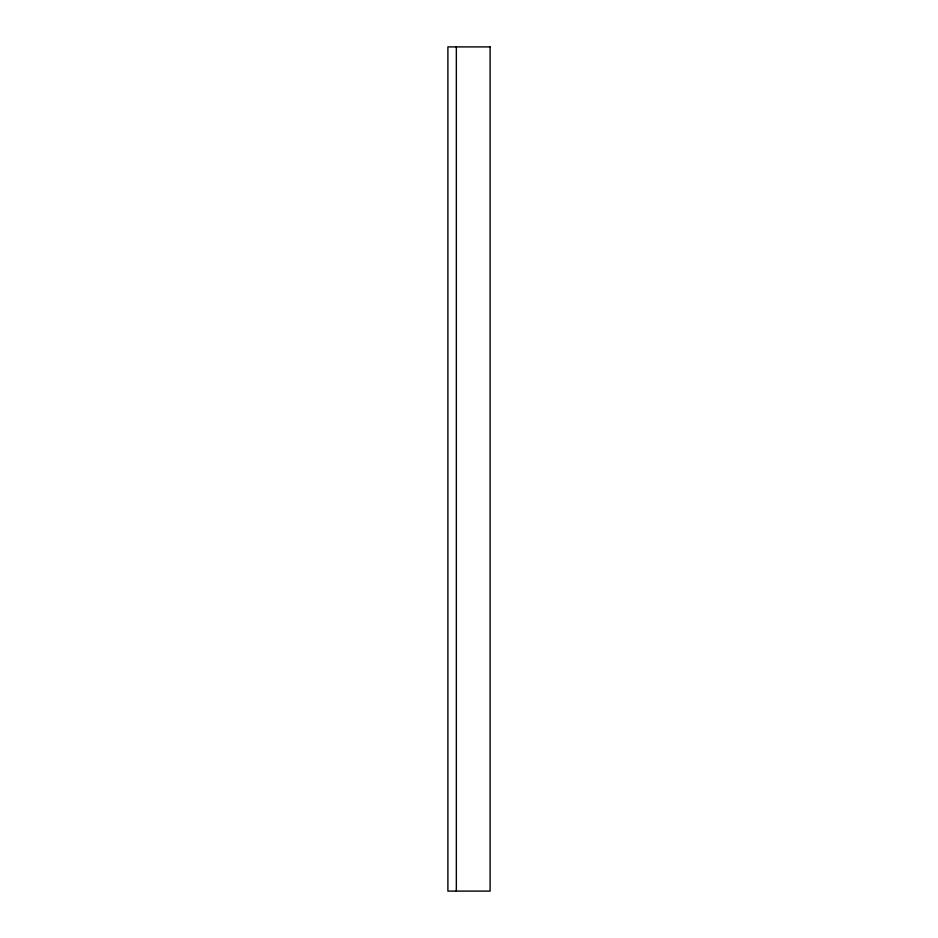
<?xml version="1.0" encoding="UTF-8"?>
<svg xmlns="http://www.w3.org/2000/svg" width="938" height="938" viewBox="0 0 938 938"><rect width="100%" height="100%" fill="white"/><g stroke="black" fill="none" stroke-linecap="round" stroke-linejoin="round"><path stroke-width="1.41" d="M456.337 46.9L456.337 891.1M490.105 46.9L447.895 46.9L447.895 891.1L490.105 891.1L490.105 46.9"/></g></svg>
